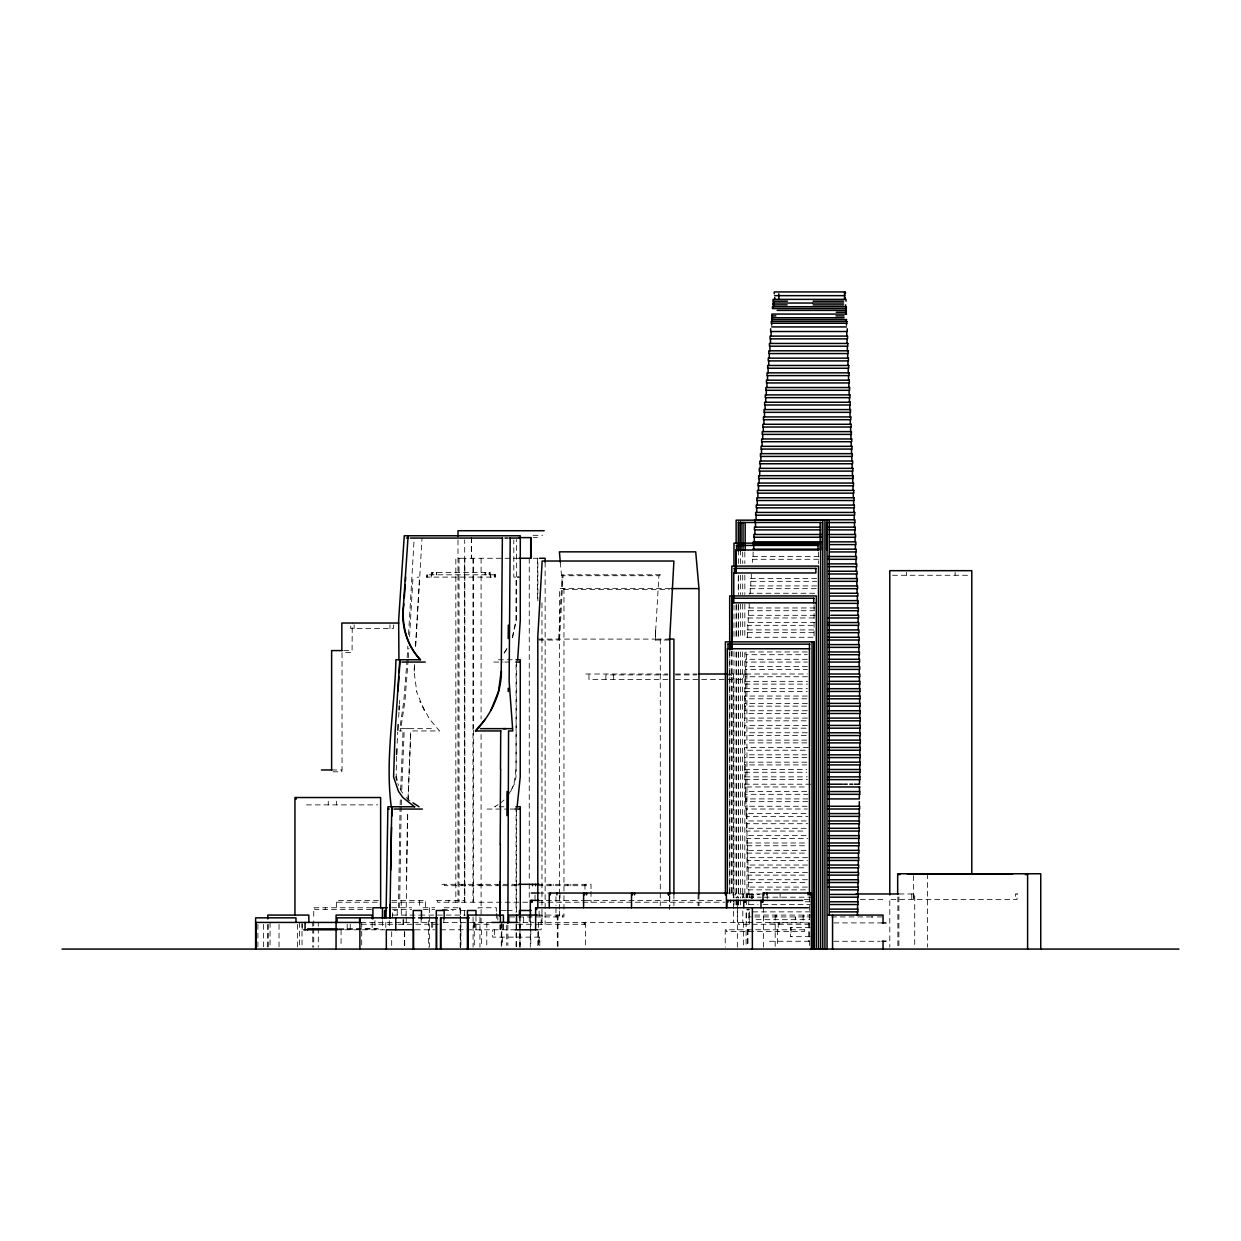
<?xml version="1.0" encoding="UTF-8"?>
<svg xmlns="http://www.w3.org/2000/svg" width="1241" height="1241" viewBox="0 0 1241 1241"><rect width="100%" height="100%" fill="white"/><g stroke="black" fill="none" stroke-linecap="round" stroke-linejoin="round"><path stroke-width="0.75" stroke-dasharray="5 3.75" d="M558.652 639.099L562.22 574.8L661.624 574.8M559.567 639.099L563.073 575.731M669.039 640.03L655.279 640.03L655.295 636.881M392.513 917.844L392.559 910.491L396.236 910.491M397.229 915.082L397.26 907.745M398.47 907.745L400.067 806.759M399.618 907.745L401.2 806.759M406.086 915.998L407.762 811.955M655.419 638.386L655.341 634.678M406.257 880.691L407.591 811.955M655.45 636.261L655.372 633.949M400.129 804.897L400.331 799.282M400.641 789.943L403.046 730.949M401.262 804.897L401.464 799.282M401.774 789.943L404.178 730.949L399.307 730.949M407.979 798.956L410.709 730.949L439.5 730.949L429.603 719.191L419.753 701.305M408.087 800.817L410.88 730.949M655.496 634.151L655.496 631.126M655.527 633.468L655.527 630.428M396.515 756.358L396.174 776.633M397.167 743.312L397.725 732.143M407.064 659.591L403.79 701.305L400.191 725.907M407.172 657.668L407.855 646.096M408.537 634.523L414.184 538.067M408.196 659.654L404.938 701.305L400.44 730.949M408.305 657.73L408.863 648.128M409.546 636.617L413.036 577.112L414.51 577.112M415.502 646.266L419.551 577.112L417.1 577.236M414.199 671.241L414.649 663.516L414.029 671.241L416.759 691.547M415.673 646.142L422.018 538.067M655.651 630.769L658.94 575.731L562.933 575.731M659.84 575.731L659.902 574.8M398.656 717.143L399.121 709.697M399.462 704.112L399.695 700.405M512.269 637.517L515.992 620.36L516.07 577.112L513.805 577.112L513.805 539.928M512.595 637.517L516.334 620.36L516.411 539.556M510.765 791.246L513.914 784.343L516.07 769.389L516.07 663.609M504.063 653.014L506.84 648.531M504.389 653.014L507.181 648.531M507.833 795.884L514.239 784.343L516.023 776.975L516.411 659.762M500.961 802.663L504.017 800.042M498.137 804.711L494.632 806.759L503.908 806.759M405.776 728.653L408.382 728.653M533.056 535.321L542.643 535.321M533.32 537.617L537.4 537.617M818.998 556.526L752.046 556.526L752.046 559.288L819.2 559.288M463.7 558.279L455.835 558.279L455.835 902.223M518.754 558.279L464.351 558.279L464.351 902.223M533.32 558.279L537.865 558.279L537.865 600.892M892.527 575.266L970.757 575.266M816.64 578.57L750.309 578.57L750.309 581.331L816.764 581.331M816.78 585.923L749.781 585.923L749.781 588.668L816.78 588.668M670.187 588.591L559.412 588.591L559.412 893.753M563.6 589.506L669.256 589.506M814.654 593.26L749.254 593.26L749.254 596.021M815.027 607.966L748.199 607.966L748.199 610.712L815.228 610.712M815.228 615.303L747.796 615.303L747.796 617.971L815.151 617.971M815.29 622.563L747.408 622.563L747.408 625.324L815.29 625.324M813.77 629.916L747.02 629.916L747.02 632.662L813.848 632.662M746.632 637.269L813.848 637.269M538.206 639.099L655.279 639.099M656.334 639.099L669.954 639.099M539.121 640.03L559.567 640.03M343.741 650.579L352.258 650.579M807.302 651.959L745.965 651.959L745.965 654.705L807.348 654.705M807.348 659.297L745.717 659.297L745.717 662.058L807.395 662.058M498.463 659.762L513.526 659.762M493.763 662.058L503.117 662.058M504.777 662.058L510.47 662.058M807.395 666.65L745.469 666.65L745.469 669.411L807.441 669.411M585.83 674.003L667.736 674.003M675.43 674.003L697.039 674.003M728.389 674.003L807.441 674.003M667.86 674.918L605.872 674.918L605.872 679.51M675.476 674.918L696.744 674.918M727.226 674.918L731.383 674.918L731.383 679.51M807.488 676.748L745.221 676.748L745.221 674.003M667.86 679.51L588.963 679.51L588.963 674.003M675.43 679.51L743.762 679.51L743.762 674.003M744.972 681.34L807.488 681.34M744.972 684.101L807.519 684.101M744.817 688.693L807.519 688.693M744.817 691.454L807.317 691.454M807.333 696.046L744.709 696.046L744.709 698.792L807.333 698.792M807.348 703.383L744.6 703.383L744.6 706.145L807.348 706.145M807.364 710.736L744.491 710.736L744.491 713.497L807.364 713.497M807.395 718.089L744.383 718.089L744.383 720.835L807.395 720.835M807.395 725.427L744.367 725.427L744.367 728.188L807.395 728.188M400.145 728.653L434.645 728.653M807.255 732.779L744.398 732.779L744.398 735.541L806.821 735.541M806.821 740.132L744.429 740.132L744.429 742.878L808.403 742.878M808.403 747.47L744.46 747.47L744.46 750.231L806.821 750.231M806.821 754.823L744.491 754.823L744.491 757.584L806.805 757.584M806.805 762.176L744.6 762.176L744.6 764.921L806.79 764.921M744.771 769.513L806.79 769.513M331.812 769.978L342.035 769.978L342.035 652.502L352.056 652.409L352.258 623.029M332.976 771.809L341.833 771.809L341.833 769.978M744.771 772.274L806.759 772.274M744.941 776.866L807.286 776.866M744.941 779.612L807.534 779.612M810.745 784.203L745.127 784.203L745.127 786.965L806.712 786.965M806.712 791.556L745.298 791.556L745.298 794.318L808.015 794.318M807.969 798.909L745.5 798.909L745.5 801.67L807.969 801.67M306.449 804.882L377.683 804.882M807.146 806.262L745.732 806.262L745.732 809.008L807.395 809.008M487.061 809.054L508.376 809.054M510.129 809.054L514.146 809.054M805.952 813.6L745.981 813.6L745.981 816.361L807.875 816.361M806.185 820.953L746.229 820.953L746.229 823.714L807.829 823.714M806.154 828.305L746.477 828.305L746.477 831.051L806.107 831.051M806.107 835.643L746.725 835.643L746.725 838.404L807.736 838.404M746.973 842.996L807.689 842.996M746.973 845.757L806.045 845.757M806.045 850.349L747.206 850.349L747.206 853.094L807.643 853.094M807.596 857.686L747.454 857.686L747.454 860.447L807.596 860.447M807.55 865.039L747.702 865.039L747.702 867.8L807.55 867.8M807.503 872.392L747.951 872.392L747.951 875.138L807.503 875.138M807.457 879.729L748.199 879.729L748.199 882.491L807.457 882.491M441.874 884.321L518.738 884.321M537.865 884.321L591.011 884.321L591.011 889.688M500.387 885.702L444.48 885.702L444.48 884.321M502.667 885.702L520.258 885.702M537.865 885.702L588.405 885.702L588.405 884.321M807.41 887.082L748.432 887.082L748.432 889.844L807.41 889.844M538.997 893.039L548.46 893.039M728.203 893.039L735.789 893.039M761.431 893.97L737.34 893.97L737.34 897.77M899.011 893.97L914.726 893.97L914.726 947.162M1017.93 893.97L1015.355 893.97L1015.355 899.477M748.68 894.435L759.492 894.435M748.68 897.181L761.214 897.181M764.146 897.181L812.964 897.181M804.168 899.477L810.063 899.477M860.308 899.477L885.143 899.477M890.96 899.477L1017.031 899.477L1017.031 893.97M378.489 900.392L336.358 900.392L336.358 909.575M391.877 900.392L425.43 900.392L425.43 909.575M436.553 900.392L464.708 900.392L464.708 539.913M537.57 900.392L584.821 900.392M585.163 900.392L724.62 900.392M805.207 901.773L812.886 901.773M337.257 902.223L379.157 902.223M391.722 902.223L424.391 902.223L424.391 900.392M527.611 902.223L437.592 902.223L437.592 900.392M539.137 902.223L724.62 902.223M748.928 904.534L758.003 904.534M763.075 904.534L810.233 904.534M371.462 907.745L313.74 907.745L313.74 919.007M391.706 907.745L411.702 907.745M423.026 907.745L434.784 907.745M444.262 907.745L460.644 907.745L460.644 947.193M371.462 909.575L314.78 909.575L314.78 907.745M392.544 909.575L411.702 909.575M423.165 909.575L434.691 909.575M442.261 909.575L459.604 909.575L459.604 907.745M443.766 910.491L453.229 910.491M465.515 910.491L460.395 910.491L460.395 914.353M501.286 910.491L506.39 910.491M507.181 910.491L512.285 910.491M752.775 911.871L810.202 911.871M392.451 915.082L419.396 915.082M419.939 915.082L465.282 915.082M537.353 915.082L563.678 915.082M754.776 915.082L810.683 915.082M509.71 916.928L563.957 916.928L563.957 911.127M751.286 916.928L749.176 916.928L749.176 919.674L751.084 919.674M754.807 916.928L810.466 916.928M831.532 916.928L870.406 916.928M877.325 916.928L882.01 916.928M756.126 919.674L809.69 919.674M360.805 922.435L434.97 922.435M443.378 922.435L491.033 922.435M514.177 922.435L534.033 922.435M537.741 922.435L803.47 922.435M769.404 922.901L810.621 922.901M833.812 922.901L882.072 922.901M361.379 924.266L397.027 924.266M398.33 924.266L438.492 924.266M475.179 924.266L490.955 924.266M517.668 924.266L536.965 924.266M537.71 924.266L585.038 924.266M809.815 924.266L738.395 924.266L738.395 922.435M810.218 927.492L790.424 927.492L790.424 936.676L810.218 936.676M338.902 928.857L378.257 928.857L378.257 929.788M338.902 929.323L377.217 928.857M336.094 929.788L385.796 929.788M415.27 929.788L434.567 929.788M440.695 929.788L517.373 929.788M537.353 929.788L541.138 929.788L541.138 915.082M804.478 929.788L725.225 929.788L725.225 947.147M769.404 941.267L810.621 941.267M833.812 941.267L880.133 941.267M424.282 710.566L416.588 691.547M560.28 562.189L562.825 588.591M955.105 572.21L955.105 575.266M927.399 873.757L927.399 947.131M913.81 893.97L913.81 899.477M913.454 875.588L913.454 899.477M911.778 893.97L911.778 899.477M906.473 572.21L906.473 575.266M898.887 896.933L898.887 947.131M897.879 896.933L897.879 947.131M889.797 900.749L889.797 947.131M818.362 551.95L818.362 563.569M814.065 604.755L814.065 639.58M809.442 896.762L809.442 947.131M808.729 922.901L808.729 941.267M804.339 929.788L804.339 931.619L726.419 931.619L726.419 929.788M804.075 915.082L804.075 916.928M803.129 915.082L803.129 922.435M795.543 916.928L795.543 919.674M795.295 916.928L795.295 919.674M791.091 927.492L791.091 936.676M780.108 893.97L780.108 897.631M779.177 922.435L779.177 924.266M778.216 922.435L778.216 931.619M777.533 929.788L777.533 947.147M776.23 915.082L776.23 916.928M775.191 915.082L775.191 947.178M767.202 893.97L767.202 898.918M763.479 907.264L763.479 947.162M753.101 551.935L753.101 556.526M753.163 893.97L753.163 897.631M752.511 559.288L752.511 562.344M752.108 893.97L752.248 898.918M751.301 573.978L751.301 578.57M751.193 893.97L751.193 898.918M750.774 581.331L750.774 585.923M750.247 588.668L750.247 593.26M749.673 893.97L749.673 897.631M749.642 911.871L749.642 924.266M749.192 603.374L749.192 607.966M748.649 610.712L748.649 615.303M748.649 882.491L748.649 887.082M748.897 889.844L748.757 897.755M748.757 899.663L748.757 905.356M748.757 912.942L748.757 922.435M748.835 929.788L748.835 931.619M748.401 875.138L748.401 879.729M748.633 929.788L748.633 931.619M748.245 617.971L748.245 622.563M748.168 867.8L748.168 872.392M748.121 929.788L748.121 931.619M747.92 860.447L747.92 865.039M747.92 929.788L747.92 947.147M747.858 625.324L747.858 629.916M747.671 853.094L747.671 857.686M747.687 929.788L747.687 947.147M747.47 632.662L747.47 637.269M747.423 845.757L747.423 850.349M747.532 893.97L747.532 897.631M747.175 838.404L747.175 842.996M746.896 674.003L747.004 897.631M746.694 823.714L746.694 828.305M746.617 893.97L746.617 897.755M746.617 899.663L746.617 905.356M746.617 912.942L746.617 922.435M746.415 654.705L746.415 659.297M746.446 813.6L746.446 820.953M746.167 662.058L746.167 666.65M746.198 809.008L746.198 813.6M746.089 893.97L746.089 897.77M746.089 912.973L746.089 947.162M745.919 669.411L745.919 674.003M745.95 798.909L745.95 806.262M745.67 676.748L745.67 681.34M745.577 786.965L745.577 791.556M745.748 794.318L745.748 798.909M745.422 684.101L745.422 688.693M745.407 779.612L745.407 784.203M745.267 691.454L745.267 696.046M745.174 698.792L745.174 703.383M745.065 706.145L745.065 710.736M745.05 764.921L745.05 769.513M745.236 772.274L745.236 776.866M744.833 551.95L744.833 563.538M744.833 575.141L744.833 594.47M744.833 604.134L744.833 638.929M744.833 652.471L744.833 897.972M743.731 893.97L743.731 897.631M743.654 922.435L743.654 947.162M742.816 893.97L742.816 897.755M742.816 911.049L742.816 922.435M742.692 551.95L742.692 563.538M742.692 575.141L742.692 594.47M742.692 604.134L742.692 638.929M742.568 651.897L742.692 897.972M740.551 550.011L740.551 563.538M740.551 575.141L740.551 594.47M740.551 604.134L740.551 638.929M740.427 651.897L740.551 897.972M740.427 899.896L740.551 905.713M738.395 550.011L738.395 563.538M738.395 575.141L738.395 594.47M738.395 604.134L738.395 638.929M738.395 652.471L738.395 897.972M738.395 899.911L738.395 905.713M738.271 576.351L738.271 593.787M738.271 605.406L738.271 638.339M738.271 651.897L738.271 897.957M738.271 899.896L738.271 905.697M737.635 902.223L737.635 909.575M737.635 911.421L737.635 922.435M737.34 899.663L737.34 905.372M737.34 907.264L737.34 947.162M736.254 604.134L736.254 638.929M736.254 652.471L736.254 897.972M736.254 899.911L736.254 905.713M736.13 605.406L736.13 638.339M736.13 651.897L736.13 897.957M736.13 899.896L736.13 905.697M735.649 893.039L735.649 894.885L729.692 894.885L729.692 651.866M733.974 605.174L733.974 640.061M733.974 651.696L733.974 897.941M733.974 899.88L733.974 905.697M733.478 674.003L733.478 901.897M733.478 903.758L733.478 909.358M733.478 911.235L733.478 922.435M731.957 651.168L731.957 894.885M731.833 651.184L731.833 894.885M729.817 650.687L729.817 894.885M698.978 894.156L698.978 905.728M698.078 894.156L698.078 905.728M673.91 894.125L673.91 905.713M669.814 896.049L669.814 905.713M669.551 896.716L669.551 905.899M669.457 896.716L669.457 909.575M660.29 639.099L660.29 905.713M655.419 639.115L655.419 640.03M613.659 674.918L613.659 679.51M591.011 891.488L591.011 902.223M585.566 922.435L585.566 947.162M584.976 884.321L584.976 889.688M584.527 922.435L584.527 924.266M584.123 922.435L584.123 924.266M570.798 884.321L570.798 885.702M567.711 884.321L567.711 885.702M563.957 588.591L563.957 893.753M563.957 895.676L563.957 909.203M562.623 915.082L562.623 916.928M559.986 893.039L559.986 902.223M559.412 895.676L559.412 909.203M559.412 911.127L559.412 916.928M557.985 915.082L557.985 947.178M557.318 915.082L557.318 947.178M556.945 915.082L556.945 916.928M556.263 915.082L556.263 916.928M555.984 896.716L555.984 905.899M555.984 907.745L555.984 916.928M553.207 884.321L553.207 885.702M550.104 884.321L550.104 885.702M545.14 562.142L545.14 924.266M542.177 915.082L542.177 916.928M541.96 602.816L541.96 924.266M539.804 945.658L539.804 937.126L492.693 937.126L492.693 929.788M539.121 911.111L539.121 916.928M539.137 937.126L539.137 945.658M538.346 922.435L538.346 947.162M537.865 931.944L537.865 947.162M537.4 558.279L537.4 600.877M535.011 894.978L535.011 902.734M530.807 912.43L530.807 947.147M530.31 917.239L530.31 947.193M529.255 558.279L529.255 881.762M529.255 883.701L529.255 897.259M529.255 916.618L529.255 922.435M523.655 917.316L523.655 922.435M520.289 916.37L520.289 947.147M519.963 922.435L519.963 947.162M519.452 916.277L519.452 947.147M517.993 884.321L517.993 885.702M516.411 810.606L516.411 912.538M516.411 924.064L516.411 947.147M516.07 806.759L516.07 912.538M516.07 924.064L516.07 947.147M514.891 884.321L514.891 885.702M507.879 925.197L507.879 945.394M506.731 925.197L506.731 945.394M503.412 924.266L503.412 929.788M502.745 924.266L502.745 929.788M502.326 937.126L502.326 945.658M501.783 922.435L501.783 947.162M501.286 924.002L501.286 947.147M500.216 924.669L500.216 929.788M500.045 924.669L500.045 929.788M497.827 915.082L497.827 920.605M497.3 884.321L497.3 885.702M496.322 911.421L496.322 907.745L478.08 907.745L478.08 911.421M496.322 913.252L496.322 920.605M494.942 574.8L494.942 577.112M494.29 574.8L494.29 577.112M494.368 929.788L494.368 937.126M490.505 574.8L490.505 577.112M490.335 577.112L490.133 572.504L431.62 572.504L431.418 577.112M489.745 572.504L489.745 574.8M489.094 572.504L489.094 574.8M486.829 922.435L486.767 947.162M485.293 572.504L485.293 574.8M485.122 572.504L485.122 574.8M482.78 884.321L482.78 885.702M481.617 929.788L481.617 947.147M481.089 558.279L481.089 719.004M481.089 734.501L481.089 924.266M479.957 916.975L479.957 947.178M479.693 884.321L479.693 885.702M475.986 916.277L475.986 929.788M475.055 922.435L475.055 929.788M474.264 922.435L474.264 947.162M473.721 922.435L473.721 929.788M473.441 558.279L473.441 728.327M473.441 730.251L473.441 902.223M473.085 916.975L473.085 947.178M472.961 558.279L472.961 902.223M471.533 537.617L471.533 558.279M471.332 537.617L471.332 558.279M465.189 884.321L465.189 885.702M464.817 558.279L464.817 902.223M464.584 910.491L464.584 919.023M462.086 884.321L462.086 885.702M460.907 922.435L460.907 947.162M460.395 916.277L460.395 947.147M460.178 907.745L460.178 947.193M459.015 558.279L459.015 902.223M458.007 539.913L458.007 902.223M448.963 900.392L448.963 902.223M443.859 919.379L443.859 922.435M436.63 572.504L436.63 574.8M436.475 572.504L436.475 574.8M432.721 572.504L432.721 574.8M432.706 922.435L432.706 929.788M432.054 572.504L432.054 574.8M431.697 922.435L431.697 929.788M431.263 574.8L431.263 577.112M429.339 907.745L429.339 947.193M428.672 920.744L428.672 947.178M427.509 574.8L427.509 577.112M426.842 574.8L426.842 577.112M421.133 917.844L421.133 922.435M419.396 900.392L419.396 907.745M406.241 917.844L406.241 922.435M404.69 931.712L404.69 947.147M404.349 931.712L404.349 947.147M403.682 919.55L403.682 928.082M403.046 919.55L403.046 928.082M401.215 900.392L401.324 915.082M393.366 624.859L393.366 628.535L350.722 628.535L350.722 624.859M391.691 931.712L391.691 947.147M389.953 624.859L389.953 628.535M389.255 920.605L389.255 927.942M385.796 922.435L385.796 927.942M382.445 920.605L382.445 929.788M374.968 920.605L374.968 929.788M372.16 922.435L372.16 929.788M361.705 922.435L361.705 947.162M354.135 624.859L354.135 628.535M350.21 924.266L350.21 929.788M347.185 924.266L347.185 929.788M341.073 929.788L341.073 947.147M336.652 801.205L336.652 804.882M328.245 801.205L328.245 804.882M325.235 907.745L325.235 909.575M318.285 922.435L318.285 926.236M318.285 928.144L318.285 947.162M313.74 920.884L313.74 926.531M313.74 928.408L313.74 947.193M312.748 922.435L312.748 926.236M312.748 928.144L312.748 947.162M302.152 924.266L302.152 929.788M302.013 922.435L302.013 947.162M299.484 922.435L299.484 947.162M297.468 924.343L297.468 947.162M279.039 924.343L279.039 947.162M270.057 922.435L270.057 947.162M268.134 924.343L268.134 947.162M267.792 924.529L267.792 947.178M263.588 924.343L263.588 947.162M257.895 924.343L257.895 947.162M409.933 800.848A37.757 37.339 -76.7 0 1 404.83 795.915M402.658 793.108A37.757 37.339 -76.7 0 1 397.834 783.583M495.345 574.8L426.408 574.8L426.408 577.112L495.345 577.112L495.345 574.8"/><path stroke-width="1.5" d="M500.045 915.936L500.325 844.144M500.216 915.936L500.247 881.544M500.154 844.144L500.464 806.759M506.949 815.678L507.057 791.541M386.013 917.844L387.906 806.759L414.82 806.759M389.891 917.844L391.768 806.759M390.217 917.844L390.294 904.472M500.294 806.759L500.65 769.389M500.48 769.389L500.728 730.949M502.372 538.067L501.224 671.164L498.479 691.547L490.8 710.566M508.19 638.572L508.314 625.138M510.206 538.067L509.136 681.48L512.781 730.949L508.562 730.949L507.879 923.366M390.62 870.329L391.536 827.328M391.846 816.113L392.109 806.759M396.608 754.481L396.887 748.897M397.849 730.173L398.19 724.589M399.121 709.697L399.338 705.974M399.788 659.762L395.119 732.035L393.583 776.975L398.439 791.246L402.767 797.42L414.494 806.759M408.134 535.771L403.03 611.549C401.913 629.109 408.18 646.918 420.234 659.762M398.02 691.004L398.997 676.314M399.245 672.638L400.114 659.762M403.883 603.886C401.153 623.82 406.459 645.041 420.559 659.762L395.91 659.762C394.824 708.627 384.881 758.003 391.256 806.759M404.271 598.146L405.171 584.759M405.435 580.928L405.683 577.112M501.395 671.164C501.38 693.672 491.048 714.925 475.598 730.949M517.683 659.762L520.274 620.36L520.289 535.771L404.256 535.771L398.656 620.345L398.935 659.762M517.125 806.759L520.227 776.975L520.289 659.762L516.07 659.762M485.262 719.191L475.427 730.949L500.899 730.949M503.365 728.653L505.971 728.653M774.71 295.653L844.981 295.653M787.461 301.206L773.05 301.206L773.05 299.376L846.036 299.376L846.036 301.206M813.165 301.206L843.632 301.206M787.135 303.037L773.05 303.037L773.05 304.883L787.135 304.883M788.144 303.037L812.498 303.037M813.165 303.037L843.632 303.037M813.165 304.883L843.632 304.883M777.13 310.39L835.736 310.39M836.217 310.39L846.331 310.39L846.331 312.22L836.217 312.22M846.641 314.066L771.855 314.066L771.855 315.897L775.827 315.897M835.969 315.897L844.082 315.897M775.439 317.743L771.855 317.743L771.855 319.573L846.641 319.573M776.478 317.743L835.845 317.743M836.325 317.743L844.082 317.743M771.716 326.926L846.471 326.926M738.395 522.461L821.247 522.461M828.74 522.554L854.971 522.554L854.971 519.793L755.04 519.793L755.04 522.554M820.472 527.146L754.45 527.146L754.45 529.891L820.658 529.891M828.802 527.146L855.266 527.146L855.266 529.891L829.097 529.891M544.21 530.729L458.007 530.729L458.007 536.236M821.542 534.483L753.845 534.483L753.845 537.244L821.728 537.244M829.159 534.483L855.561 534.483L855.561 537.244L829.453 537.244M519.064 537.617L530.9 537.617L530.9 558.279L519.265 558.279M406.381 538.067L408.32 538.067M410.259 538.067L502.714 538.067M504.994 538.067L507.6 538.067M509.058 538.067L519.948 538.067M821.728 541.836L753.24 541.836L753.24 544.597L818.61 544.597M829.515 541.836L855.856 541.836L855.856 544.597L829.81 544.597M736.254 545.42L818.362 545.42M752.651 549.189L818.703 549.189M829.872 549.189L856.15 549.189L856.15 551.935L830.167 551.935M818.362 550.011L735.913 550.011L735.913 572.97M827.949 556.526L856.461 556.526L856.461 559.288L827.949 559.288M539.618 558.279L545.14 558.279L545.14 562.142M828.104 563.879L856.755 563.879L856.755 566.641L828.368 566.641M734.098 568.378L816.206 568.378M828.523 571.232L857.05 571.232L857.05 573.978L828.786 573.978M517.683 577.112L518.816 577.112M828.957 578.57L857.314 578.57L857.314 581.331L829.159 581.331M829.329 585.923L857.578 585.923L857.578 588.668L829.531 588.668M671.086 588.591L698.978 588.591L695.705 551.842L559.412 551.842L560.28 562.189M829.702 593.26L857.841 593.26L857.841 596.021L829.903 596.021M731.957 598.224L814.065 598.224M830.074 600.613L858.105 600.613L858.105 603.374L830.276 603.374M731.616 602.816L815.539 602.816M830.446 607.966L858.369 607.966L858.369 610.712L830.648 610.712M830.818 615.303L858.57 615.303L858.57 617.971L827.607 617.971M827.607 622.563L858.756 622.563L858.756 625.324L827.669 625.324M398.764 623.029L341.849 623.029L341.849 650.579M827.84 629.916L858.943 629.916L858.943 632.662L827.918 632.662M828.088 637.269L859.144 637.269L859.144 640.015L828.15 640.015M668.806 639.099L673.91 639.099L673.91 894.125M727.66 644.157L810.016 644.157M828.336 644.606L859.33 644.606L859.33 647.368L828.399 647.368M809.768 648.748L727.335 648.748L727.335 893.039M342.051 650.579L331.626 650.579L331.626 769.978M828.569 651.959L859.47 651.959L859.47 654.705L828.569 654.705M828.724 659.297L859.594 659.297L859.594 662.058L828.724 662.058M401.898 662.058L425.244 662.058M515.822 662.058L519.948 662.058M828.879 666.65L859.718 666.65L859.718 669.411L828.879 669.411M698.481 674.003L727.304 674.003M829.035 674.003L859.842 674.003L859.842 676.748L829.035 676.748M829.19 681.34L859.966 681.34L859.966 684.101L827.514 684.101M827.514 688.693L860.044 688.693L860.044 691.454L827.607 691.454M827.483 696.046L860.091 696.046L860.091 698.792L827.483 698.792M827.545 703.383L860.137 703.383L860.137 706.145L827.545 706.145M827.607 710.736L860.199 710.736L860.199 713.497L827.607 713.497M827.669 718.089L860.246 718.089L860.246 720.835L827.669 720.835M827.685 725.427L860.261 725.427L860.261 728.188L827.685 728.188M480.298 728.653L512.068 728.653M827.871 732.779L860.308 732.779L860.308 735.541L828.181 735.541M828.15 740.132L860.292 740.132L860.292 742.878L828.15 742.878M828.135 747.47L860.277 747.47L860.277 750.231L828.135 750.231M828.119 754.823L860.246 754.823L860.246 757.584L828.119 757.584M828.057 762.176L860.199 762.176L860.199 764.921L828.057 764.921M827.949 769.513L860.122 769.513L860.122 772.274L827.949 772.274M321.419 769.978L331.828 769.978M828.135 776.866L859.982 776.866L859.982 779.612L827.53 779.612M827.747 784.203L842.468 784.203M843.709 784.203L847.2 784.203M849.806 784.203L852.753 784.203M854.506 784.203L856.616 784.203M857.686 784.203L858.834 784.203M827.747 786.965L859.951 786.965M827.638 791.556L859.858 791.556L859.858 794.318L827.638 794.318M827.7 798.909L859.299 798.909L859.393 794.318M827.7 806.262L859.641 806.262L859.641 809.008L827.561 809.008M516.07 806.759L520.289 806.759L520.289 914.462M388.169 809.054L389.302 809.054M393.986 809.054L422.39 809.054M514.844 809.054L519.948 809.054M828.879 813.6L859.517 813.6L859.517 816.361L828.879 816.361M828.724 820.953L859.393 820.953L859.393 823.714L828.724 823.714M828.569 828.305L859.268 828.305L859.268 831.051L828.569 831.051M828.414 835.643L859.144 835.643L859.144 838.404L828.414 838.404M828.259 842.996L859.02 842.996L859.02 845.757L828.259 845.757M828.104 850.349L858.912 850.349L858.912 853.094L828.104 853.094M827.949 857.686L858.788 857.686L858.788 860.447L827.949 860.447M827.794 865.039L858.663 865.039L858.663 867.8L827.794 867.8M827.638 872.392L858.539 872.392L858.539 875.138L827.638 875.138M907.481 874.222L1012.578 874.222M827.825 879.729L858.415 879.729L858.415 882.491L827.669 882.491M518.738 884.321L538.796 884.321M827.669 887.082L858.291 887.082L858.291 889.844L830.477 889.844M531.319 893.039L538.842 893.039M727.66 893.039L549.267 893.039L549.267 907.745M856.042 893.97L898.577 893.97M830.307 894.435L858.167 894.435L858.167 897.181L830.307 897.181M538.873 900.392L530.31 900.392L530.31 915.377M802.663 900.392L726.916 900.392L726.916 907.745M830.136 901.773L858.058 901.773L858.058 904.534L830.136 904.534M387.363 907.745L372.921 907.745L372.921 918.759M808.418 907.745L535.647 907.745L535.631 929.788M829.965 909.126L857.934 909.126L857.934 911.871L829.965 911.871M536.748 909.575L536.546 907.745M747.113 909.575L749.037 909.575M385.982 910.491L384.57 910.491L384.57 917.844M531.226 910.491L519.452 910.491L519.452 914.353M537.353 915.082L508.763 915.082L508.763 922.435M828.29 915.082L883.049 915.082L883.049 922.901M871.663 916.928L872.501 916.928M414.773 917.844L359.89 917.844L359.89 949.07M418.45 917.844L437.499 917.844M469.3 917.844L440.493 917.844L440.493 949.07M359.425 922.435L255.863 922.435L255.863 949.07M491.762 922.435L517.218 922.435M882.072 922.901L885.919 922.901M337.847 928.857L307.535 928.857L307.535 929.788M303.719 929.788L337.211 929.788M413.92 929.788L386.323 929.788L386.323 949.07M515.186 929.788L537.353 929.788M882.072 941.267L885.919 941.267M62.05 949.07L1178.95 949.07M412.974 802.818L419.024 806.759M508.19 688.197L508.283 691.547M1040.749 949.07L1040.749 873.757L897.677 873.757L897.677 893.97M1027.61 873.757L1027.61 949.07M1026.571 873.757L1026.571 874.672M1025.531 873.757L1025.531 874.672M971.796 873.664L971.796 570.674L889.797 570.674L889.797 894.947M899.772 873.757L899.772 874.672M898.732 873.757L898.732 874.672M883.049 941.267L883.049 949.07M859.842 735.541L859.842 740.132M859.827 742.878L859.827 747.47M859.579 691.454L859.579 696.046M859.625 698.792L859.625 703.383M859.687 706.145L859.687 710.736M859.734 713.497L859.734 718.089M859.796 720.835L859.796 725.427M859.811 728.188L859.811 732.779M859.811 750.231L859.811 754.823M859.796 757.584L859.796 762.176M859.749 764.921L859.749 769.513M859.656 772.274L859.656 776.866M859.377 676.748L859.377 681.34M859.501 684.101L859.501 688.693M859.517 779.612L859.517 784.203M859.486 786.965L859.486 791.556M859.129 662.058L859.129 666.65M859.253 669.411L859.253 674.003M859.299 801.67L859.299 806.262M859.175 809.008L859.175 813.6M859.051 816.361L859.051 820.953M858.881 647.368L858.881 651.959M859.02 654.705L859.02 659.297M858.927 823.714L858.927 828.305M858.819 831.051L858.819 835.643M858.679 640.015L858.679 644.606M858.694 838.404L858.694 842.996M858.57 845.757L858.57 850.349M858.291 625.324L858.291 629.916M858.493 632.662L858.493 637.269M858.446 853.094L858.446 857.686M858.322 860.447L858.322 865.039M858.105 617.971L858.105 622.563M858.198 867.8L858.198 872.392M858.074 875.138L858.074 879.729M857.903 610.712L857.903 615.303M857.95 882.491L857.95 887.082M857.841 889.844L857.841 894.435M857.64 603.374L857.64 607.966M857.717 897.181L857.717 901.773M857.593 904.534L857.593 909.126M857.376 596.021L857.376 600.613M857.469 911.871L857.469 915.237M857.112 588.668L857.112 593.26M856.848 581.331L856.848 585.923M856.585 573.978L856.585 578.57M856.29 566.641L856.29 571.232M855.995 559.288L855.995 563.879M855.701 551.935L855.701 556.526M855.406 544.597L855.406 549.189M855.096 537.244L855.096 541.836M854.801 529.891L854.801 534.483M854.506 522.554L854.506 527.146M854.211 515.201L854.211 519.793M853.917 507.848L853.917 512.44M853.622 500.511L853.622 505.103M853.312 493.158L853.312 497.75M853.017 485.805L853.017 490.397M852.722 475.706L852.722 483.059M852.427 471.115L852.427 475.706M852.133 463.762L852.133 468.353M851.822 456.424L851.822 461.016M851.528 449.071L851.528 453.663M851.233 441.718L851.233 446.326M850.938 434.381L850.938 438.973M850.643 427.028L850.643 431.62M850.349 419.691L850.349 424.282M850.038 412.338L850.038 416.929M849.744 404.985L849.744 409.577M849.449 397.647L849.449 402.239M849.154 390.294L849.154 394.886M848.86 382.942L848.86 387.533M848.549 375.604L848.549 380.196M848.255 368.251L848.255 372.843M847.96 360.898L847.96 365.49M847.665 353.561L847.665 358.153M847.231 328.756L847.231 331.518L770.645 331.518L770.645 328.756M847.37 346.208L847.37 350.8M847.06 338.855L847.06 343.447M846.765 331.518L846.765 336.109M846.471 323.249L846.471 325.08M846.176 319.573L846.176 321.403M845.881 308.559L845.881 314.066M845.447 293.76L845.447 291.93L774.26 291.93L774.26 293.76M845.586 304.883L845.586 306.713M844.981 297.483L844.981 299.376M844.532 291.93L844.532 299.376M832.571 915.082L832.571 949.07M829.221 915.082L829.221 520.165L736.13 520.165L736.13 543.403M827.064 520.165L827.064 949.07M826.615 522.461L826.615 550.011M824.924 520.165L824.924 949.07M822.783 520.165L822.783 949.07M822.318 522.461L822.318 550.011M820.627 949.07L820.627 543.124L733.974 543.124L733.974 566.392M820.177 522.461L820.177 550.011M818.486 949.07L818.486 566.082L731.833 566.082L731.616 648.748M818.021 545.42L818.021 550.011M816.33 949.07L816.33 595.928L729.692 595.928L729.692 649.943M815.88 568.378L815.88 572.97L733.772 572.97L733.772 602.816M814.189 949.07L814.189 641.861L725.396 641.861L725.396 894.885M813.848 641.861L813.848 949.07M813.724 598.224L813.724 602.816M812.048 641.861L812.048 949.07M811.366 949.07L811.366 893.039L762.998 893.039L762.967 902.223M810.326 893.039L810.326 894.885M809.442 644.157L809.442 894.823M808.062 893.039L808.062 894.885M778.805 293.791L778.805 299.376M774.71 297.483L774.71 299.376M773.515 301.206L773.515 306.713M772.305 315.897L772.305 321.403M771.716 323.249L771.716 325.08M771.111 331.518L771.111 336.109M770.506 338.855L770.506 343.447M769.916 346.208L769.916 350.8M769.311 353.561L769.311 358.153M768.706 360.898L768.706 365.49M768.117 368.251L768.117 372.843M767.512 375.604L767.512 380.196M766.907 382.942L766.907 387.533M766.845 893.039L766.845 894.885M766.302 390.294L766.302 394.886M765.713 397.647L765.713 402.239M765.108 404.985L765.108 409.577M764.503 412.338L764.503 416.929M763.913 419.691L763.913 424.282M764.037 893.039L764.037 894.885M763.308 427.028L763.308 431.62M762.703 434.381L762.703 438.973M762.114 441.718L762.114 446.326M762.021 900.392L762.021 902.223M761.509 449.071L761.509 453.663M760.904 456.424L760.904 461.016M760.981 900.392L760.981 907.745M760.314 463.762L760.314 468.353M759.709 471.115L759.709 475.706M759.104 478.468L759.104 483.059M758.499 485.805L758.499 490.397M757.91 493.158L757.91 497.75M757.305 500.511L757.305 505.103M756.7 507.848L756.7 512.44M756.11 515.201L756.11 519.793M755.505 522.554L755.505 527.146M754.9 529.891L754.9 534.483M754.311 537.244L754.311 541.836M753.706 544.597L753.706 549.189M752.356 907.745L752.372 949.07M745.453 900.392L745.453 902.223M745.174 522.461L745.174 550.011M744.786 900.392L744.786 902.223M743.747 900.392L743.747 907.745M743.033 522.461L743.033 550.011M740.877 522.461L740.877 550.011M740.427 522.104L740.427 551.159M738.736 522.461L738.736 550.011M738.271 522.104L738.271 551.159M736.58 545.42L736.58 550.011M736.254 550.011L736.254 573.202M734.439 568.378L734.439 572.97M732.299 598.224L732.299 602.816M731.957 602.816L731.957 649.245M730.515 900.392L730.515 902.223M730.142 644.157L730.142 648.748M729.817 644.157L729.817 648.748M728.002 644.157L728.002 648.748M727.878 900.392L727.878 902.223M726.388 893.039L726.388 907.745M698.978 589.506L698.978 894.156M669.814 894.125L669.83 636.881L673.91 561.025L542.162 561.025L537.818 636.695L537.803 907.28M669.411 893.039L669.411 894.885M668.511 893.039L668.511 894.885M668.418 893.039L668.418 894.885M634.616 893.039L634.616 894.885M632.553 893.039L632.553 894.885M631.529 893.039L631.529 907.745M586.652 893.039L586.652 894.885M584.651 893.039L584.651 894.885M583.596 893.039L583.596 907.745M556.883 893.039L556.883 894.885M550.321 893.039L550.321 894.885M535.6 884.321L535.6 885.702M532.498 884.321L532.498 885.702M532.218 900.392L532.218 902.223M531.35 900.392L531.35 902.223M530.698 537.617L530.698 558.279M516.535 915.082L516.535 922.435M503.412 922.435L503.412 915.082L468.26 915.082L468.26 949.07M500.402 915.082L500.402 922.435M475.986 914.353L475.986 910.491L467.423 910.491L467.423 949.07M467.764 917.844L467.764 949.07M444.185 919.023L444.185 910.491L436.289 910.491L436.289 949.07M440.834 917.844L440.834 949.07M436.63 917.844L436.63 949.07M421.475 919.023L421.475 910.491L413.237 910.491L413.237 949.07M413.579 929.788L413.579 949.07M395.739 917.844L395.739 929.788M382.445 907.745L382.445 918.759M380.63 907.745L380.63 797.529L294.939 797.529L294.939 915.082M372.176 918.759L372.176 915.082L336.094 915.082L336.047 949.07M359.58 922.963L359.58 917.844L337.056 917.844L337.056 922.435M308.838 922.435L308.838 915.082L267.792 915.082L267.792 918.867M305.069 922.435L305.069 929.788M295.994 797.529L295.994 799.359M295.978 922.435L295.978 917.844L255.615 917.844L255.615 949.07M396.841 780.155A37.757 37.339 -76.7 0 1 396.174 776.633M846.331 306.713L772.445 306.713L772.445 308.559L846.331 308.559L846.331 306.713M846.936 321.403L771.25 321.403L771.25 323.249L846.936 323.249L846.936 321.403M847.525 336.109L770.056 336.109L770.056 338.855L847.525 338.855L847.525 336.109M847.82 343.447L769.451 343.447L769.451 346.208L847.82 346.208L847.82 343.447M848.115 350.8L768.846 350.8L768.846 353.561L848.115 353.561L848.115 350.8M848.425 358.153L768.257 358.153L768.257 360.898L848.425 360.898L848.425 358.153M848.72 365.49L767.652 365.49L767.652 368.251L848.72 368.251L848.72 365.49M849.015 372.843L767.047 372.843L767.047 375.604L849.015 375.604L849.015 372.843M849.309 380.196L766.457 380.196L766.457 382.942L849.309 382.942L849.309 380.196M849.604 387.533L765.852 387.533L765.852 390.294L849.604 390.294L849.604 387.533M849.914 394.886L765.247 394.886L765.247 397.647L849.914 397.647L849.914 394.886M850.209 402.239L764.642 402.239L764.642 404.985L850.209 404.985L850.209 402.239M850.504 409.577L764.053 409.577L764.053 412.338L850.504 412.338L850.504 409.577M850.799 416.929L763.448 416.929L763.448 419.691L850.799 419.691L850.799 416.929M851.093 424.282L762.843 424.282L762.843 427.028L851.093 427.028L851.093 424.282M851.388 431.62L762.253 431.62L762.253 434.381L851.388 434.381L851.388 431.62M851.698 438.973L761.648 438.973L761.648 441.718L851.698 441.718L851.698 438.973M851.993 446.326L761.043 446.326L761.043 449.071L851.993 449.071L851.993 446.326M852.288 453.663L760.454 453.663L760.454 456.424L852.288 456.424L852.288 453.663M852.583 461.016L759.849 461.016L759.849 463.762L852.583 463.762L852.583 461.016M852.877 468.353L759.244 468.353L759.244 471.115L852.877 471.115L852.877 468.353M853.188 475.706L758.654 475.706L758.654 478.468L853.188 478.468L853.188 475.706M853.482 483.059L758.049 483.059L758.049 485.805L853.482 485.805L853.482 483.059M853.777 490.397L757.444 490.397L757.444 493.158L853.777 493.158L853.777 490.397M854.072 497.75L756.839 497.75L756.839 500.511L854.072 500.511L854.072 497.75M854.366 505.103L756.25 505.103L756.25 507.848L854.366 507.848L854.366 505.103M854.677 512.44L755.645 512.44L755.645 515.201L854.677 515.201L854.677 512.44"/></g></svg>
